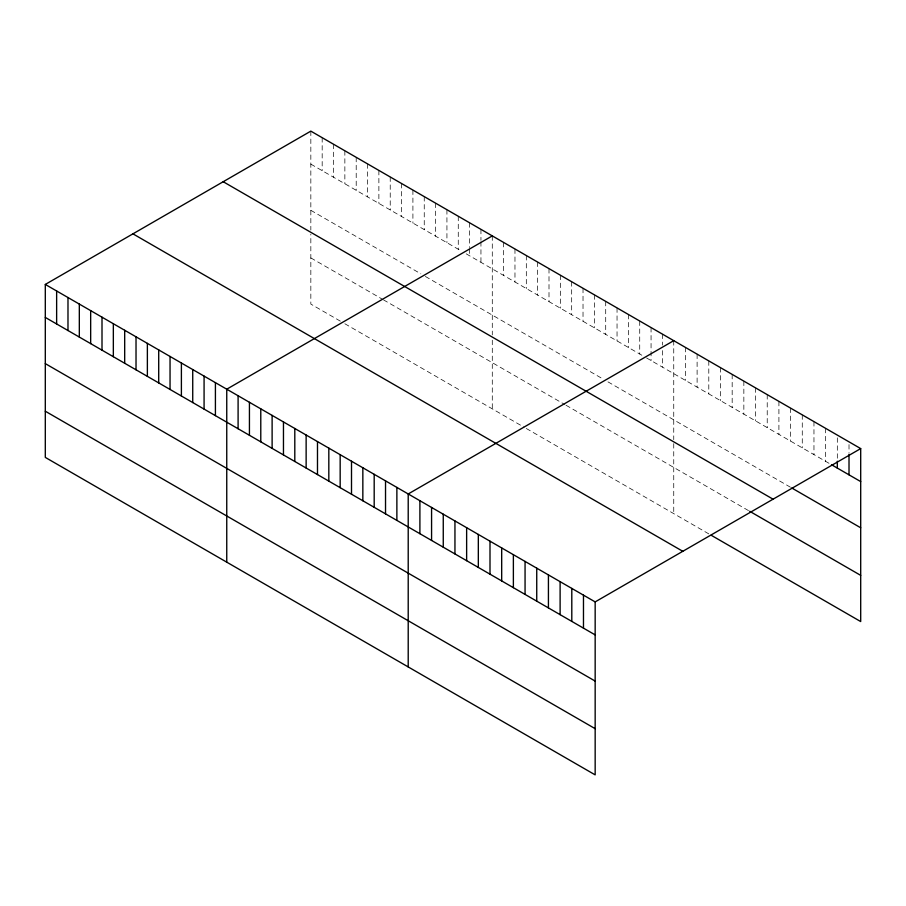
<?xml version="1.0" encoding="UTF-8"?>
<svg xmlns="http://www.w3.org/2000/svg" width="906" height="906" viewBox="0 0 906 906"><rect width="100%" height="100%" fill="white"/><g stroke="black" fill="none" stroke-linecap="round" stroke-linejoin="round"><path stroke-width="0.68" stroke-dasharray="4.53 3.4" d="M310.837 131.132L310.837 230.147M310.837 164.122L461.675 251.211M466.205 253.827L641.992 355.322M646.533 357.938L830.315 464.053M310.837 210.317L420.848 273.827M425.378 276.455L603.43 379.252M607.971 381.868L790.587 487.303M310.837 257.916L382.287 299.161M383.419 299.818L564.868 404.574M566.012 405.231L748.526 510.61M340.328 321.132L310.837 304.099L310.837 234.11M344.858 323.748L524.042 427.202M526.318 428.504L708.798 533.872M849.013 444.597L849.013 452.841M837.325 437.847L837.325 459.852M825.649 428.357L825.649 461.347M813.962 421.607L813.962 454.608M802.274 414.857L802.274 447.858M790.587 408.108L790.587 441.109M778.911 401.369L778.911 434.37M767.223 394.62L767.223 427.621M755.536 387.87L755.536 420.871M743.849 381.132L743.849 414.133M732.173 374.382L732.173 407.383M720.485 367.632L720.485 400.633M708.798 360.894L708.798 393.884M697.11 354.144L697.11 387.145M685.434 347.394L685.434 380.395M673.747 340.656L673.747 439.67M673.747 443.634L673.747 513.623M662.411 334.11L662.411 345.107M662.411 350.599L662.411 367.1M651.063 327.553L651.063 360.554M639.727 321.007L639.727 354.008M628.379 314.461L628.379 347.462M617.043 307.915L617.043 340.916M605.706 301.37L605.706 334.371M594.359 294.824L594.359 327.813M583.022 288.267L583.022 321.268M571.675 281.721L571.675 314.722M560.338 275.175L560.338 308.176M549.002 268.629L549.002 301.63M537.654 262.083L537.654 295.084M526.318 255.537L526.318 288.527M514.97 248.991L514.97 281.981M503.634 242.434L503.634 275.435M492.286 235.888L492.286 334.914M492.286 340.203L492.286 408.866M480.95 229.343L480.95 240.339M480.95 241.721L480.95 262.344M469.614 222.797L469.614 247.542M469.614 248.924L469.614 255.798M458.266 216.251L458.266 249.241M446.93 209.705L446.93 242.695M435.582 203.148L435.582 236.149M424.246 196.602L424.246 229.603M412.91 190.056L412.91 223.057M401.562 183.51L401.562 216.511M390.226 176.964L390.226 209.966M378.878 170.419L378.878 203.408M367.542 163.861L367.542 196.862M356.205 157.316L356.205 190.317M344.858 150.77L344.858 183.771M333.521 144.224L333.521 177.225M322.174 137.678L322.174 170.679"/><path stroke-width="1.36" d="M45.3 284.439L595.163 601.901L595.163 774.868L45.3 457.405L45.3 284.439L310.837 131.132L860.7 448.595L860.7 621.561L711.142 535.22M492.286 235.888L226.749 389.195L226.749 562.173M673.747 340.656L408.21 493.963L408.21 666.929M595.163 601.901L860.7 448.595M831.493 464.721L860.7 481.584M791.765 487.983L860.7 527.779M223.204 181.721L773.067 499.183M749.692 511.29L860.7 575.367M132.933 233.839L682.796 551.301M45.3 317.428L595.163 634.891M45.3 363.623L595.163 681.086M45.3 411.222L595.163 728.673M849.013 454.223L849.013 474.846M837.325 461.222L837.325 468.096M583.475 595.151L583.475 628.152M571.799 588.402L571.799 621.403M560.112 581.663L560.112 614.653M548.424 574.914L548.424 607.915M536.737 568.164L536.737 601.165M525.061 561.414L525.061 594.415M513.374 554.676L513.374 587.677M501.686 547.926L501.686 580.927M489.999 541.176L489.999 574.178M478.323 534.438L478.323 567.439M466.635 527.688L466.635 560.689M454.948 520.939L454.948 553.94M443.26 514.2L443.26 547.19M431.573 507.451L431.573 540.452M419.897 500.701L419.897 533.702M396.873 487.417L396.873 520.406M385.526 480.86L385.526 513.861M374.189 474.314L374.189 507.315M362.842 467.768L362.842 500.769M351.505 461.222L351.505 494.223M340.169 454.676L340.169 487.677M328.821 448.13L328.821 481.12M317.485 441.573L317.485 474.574M306.137 435.027L306.137 468.028M294.801 428.481L294.801 461.482M283.465 421.936L283.465 454.937M272.117 415.39L272.117 448.391M260.781 408.844L260.781 441.834M249.433 402.298L249.433 435.288M238.097 395.741L238.097 428.742M215.413 382.649L215.413 415.65M204.077 376.103L204.077 409.104M192.729 369.557L192.729 402.547M181.393 363.012L181.393 396.001M170.045 356.454L170.045 389.455M158.709 349.909L158.709 382.91M147.372 343.363L147.372 376.364M136.025 336.817L136.025 369.818M124.688 330.271L124.688 363.272M113.341 323.725L113.341 356.715M102.004 317.168L102.004 350.169M90.668 310.622L90.668 343.623M79.32 304.076L79.32 337.077M67.984 297.53L67.984 330.531M56.636 290.985L56.636 323.986"/></g></svg>
